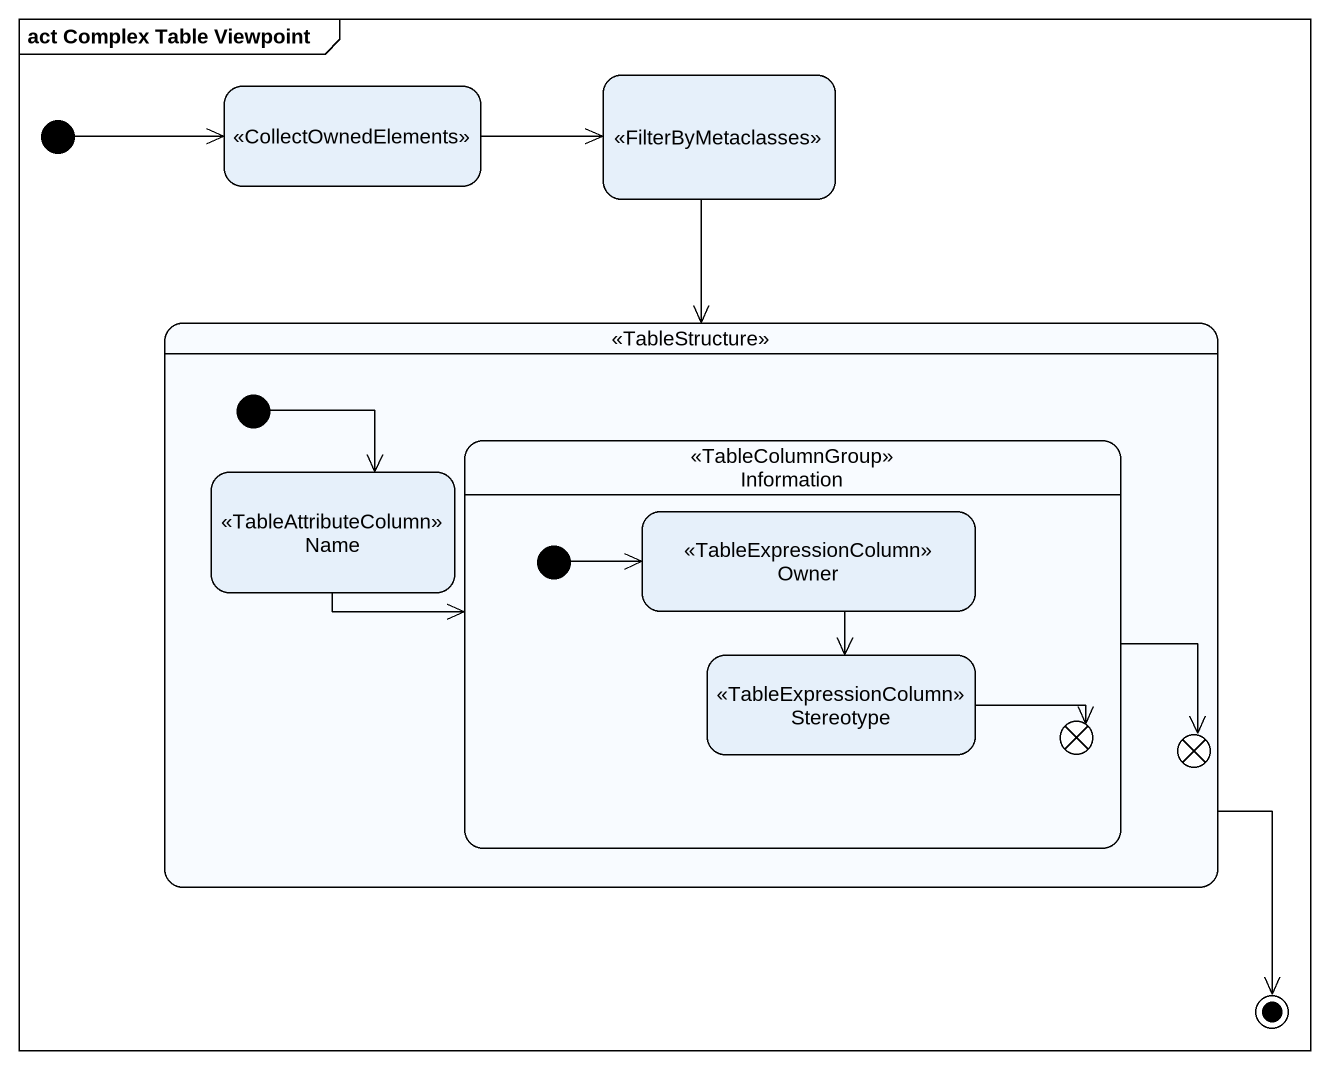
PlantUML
@startuml
mainframe act Complex Table Viewpoint
hide empty description
state " " as state1 <<CollectOwnedElements>>
state " " as state2 <<FilterByMetaclasses>>
state " " as state3 <<TableStructure>> {
  state Name <<TableAttributeColumn>>
  state Information <<TableColumnGroup>> {
    state Owner <<TableExpressionColumn>>
    state "Stereotype" as Stereotype_ <<TableExpressionColumn>>
    state flowfinal1 <<end>>
    [*] -right-> Owner
  }
  state flowfinal2 <<end>>
  [*] --> Name
}
[*] -right-> state1
state1 -right-> state2
state2 --> state3
Name -right-> Information
Information -right-> flowfinal2
Owner --> Stereotype_
Stereotype_ -right-> flowfinal1
state3 --> [*]
@enduml
